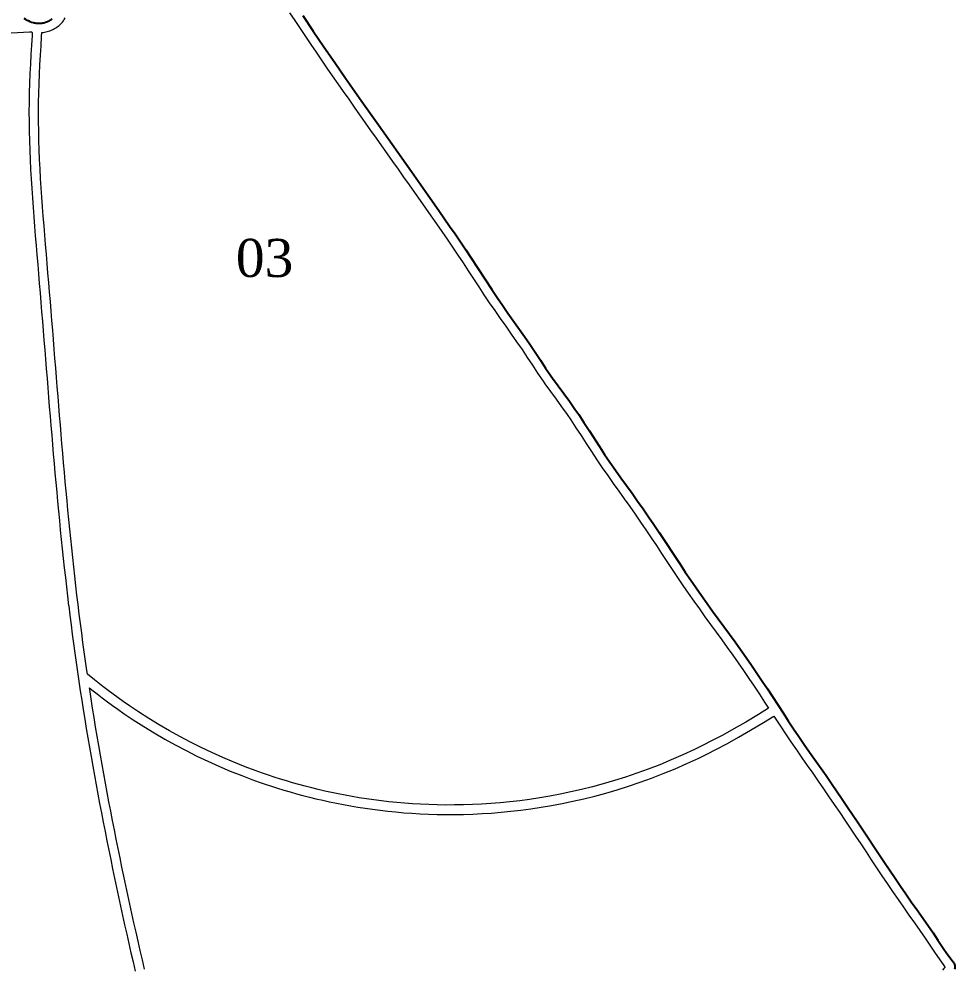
# Model space of a CAD drawing. Extents: x 709175 to 711772, y 7862468 to 7865374.
# Drawn here: x 711280.2 to 711772, y 7863905.3 to 7864404.4 of the extents above; entities that cross this region are included whole.
import ezdxf
from ezdxf.enums import TextEntityAlignment as Align

# ---------------------------------------------------------------- set-up
doc = ezdxf.new("R2010")
doc.units = 0
for name, color, linetype in [('NUMERAÇÕES', 7, 'Continuous'), ('Perimetro', 1, 'Continuous'), ('ÁREAS', 7, 'Continuous')]:
    doc.layers.add(name, color=color, linetype=linetype)
doc.layers.add('NUMERAÇÕES DOS TALHÕES', color=7, linetype='Continuous', true_color=0xffffff)
doc.layers.add('TALHÕES', color=3, linetype='Continuous', lineweight=9, true_color=0x00ff00)
doc.styles.add('AREAS', font='times.ttf')

# ---------------------------------------------------------------- blocks, each defined once
blk = doc.blocks.new('area_de_talhao')
at = {"layer": 'NUMERAÇÕES', "linetype": 'Continuous', "style": 'AREAS'}
blk.add_attdef('NRO', text='', height=20, dxfattribs=at).set_placement((0, 6.08), align=Align.CENTER)
at = {"layer": 'ÁREAS', "linetype": 'Continuous', "style": 'AREAS', "flags": 1}
for tag, height, p in [('AREAREAL', 0.001, (0, 0)), ('AREA', 20, (0, -23.92))]:
    blk.add_attdef(tag, text='', height=height, dxfattribs=at).set_placement(p, align=Align.CENTER)

msp = doc.modelspace()

# ---------------------------------------------------------------- linework, layer by layer
at = {"layer": 'Perimetro', "color": 1}
for points in [[(711282.73, 7864404.79), (711283.58, 7864404.27), (711284.02, 7864404.02), (711284.91, 7864403.56), (711285.82, 7864403.16), (711286.76, 7864402.81), (711287.72, 7864402.53), (711288.2, 7864402.42), (711288.7, 7864402.33), (711289.19, 7864402.26), (711289.69, 7864402.21), (711290.19, 7864402.18), (711290.69, 7864402.17), (711291.19, 7864402.19), (711291.69, 7864402.23), (711292.18, 7864402.3), (711292.67, 7864402.38), (711293.16, 7864402.48), (711294.13, 7864402.75), (711295.07, 7864403.09), (711295.53, 7864403.29), (711295.98, 7864403.51), (711296.42, 7864403.74), (711296.85, 7864403.99), (711297.27, 7864404.27), (711297.67, 7864404.56)], [(711429.24, 7864406.33), (711434.8, 7864398.02), (711440.42, 7864389.75), (711446.08, 7864381.51), (711451.79, 7864373.29), (711460.39, 7864361.01), (711469.04, 7864348.75), (711486.37, 7864324.27), (711495.02, 7864312.01), (711500.77, 7864303.82), (711506.47, 7864295.61), (711509.3, 7864291.49), (711512.11, 7864287.36), (711514.91, 7864283.21), (711517.68, 7864279.05), (711528.67, 7864262.34), (711531.45, 7864258.18), (711534.27, 7864254.06), (711537.13, 7864249.95), (711545.77, 7864237.69), (711548.61, 7864233.58), (711551.41, 7864229.44), (711554.16, 7864225.25), (711556.88, 7864221.06), (711559.67, 7864216.91), (711560.53, 7864215.68), (711563.45, 7864211.62), (711569.38, 7864203.57), (711572.28, 7864199.5), (711574.27, 7864196.62), (711577.03, 7864192.45), (711579.75, 7864188.26), (711585.16, 7864179.85), (711587.92, 7864175.68), (711590.73, 7864171.54), (711593.6, 7864167.45), (711596.5, 7864163.37), (711602.33, 7864155.25), (711605.23, 7864151.17), (711608.1, 7864147.08), (711610.93, 7864142.96), (711613.73, 7864138.81), (711616.5, 7864134.65), (711627.53, 7864117.97), (711630.31, 7864113.81), (711633.12, 7864109.68), (711635.96, 7864105.56), (711638.84, 7864101.48), (711641.75, 7864097.41), (711644.68, 7864093.36), (711653.5, 7864081.23), (711656.43, 7864077.18), (711659.34, 7864073.11), (711662.22, 7864069.02), (711665.06, 7864064.91), (711667.87, 7864060.77), (711670.65, 7864056.62), (711673.41, 7864052.45), (711681.65, 7864039.91), (711684.4, 7864035.74), (711687.18, 7864031.58), (711689.98, 7864027.43), (711692.8, 7864023.31), (711695.65, 7864019.2), (711704.24, 7864006.9), (711707.09, 7864002.79), (711712.75, 7863994.55), (711715.56, 7863990.41), (711721.14, 7863982.12), (711734.98, 7863961.3), (711740.55, 7863952.99), (711743.36, 7863948.86), (711746.19, 7863944.74), (711749.04, 7863940.63), (711751.91, 7863936.53), (711757.68, 7863928.37), (711760.54, 7863924.27), (711763.05, 7863920.53), (711765.78, 7863916.34), (711767.75, 7863913.45), (711771.01, 7863909.02), (711771.27, 7863908.59), (711771.52, 7863908.16), (711771.73, 7863907.7), (711771.9, 7863907.23), (711772, 7863906.74), (711772.02, 7863906.25), (711771.96, 7863905.75), (711771.83, 7863905.27)]]:
    msp.add_lwpolyline(points, dxfattribs=at)
at = {"layer": 'TALHÕES'}
for points in [[(711422.3, 7864407.73), (711425.07, 7864403.56), (711427.86, 7864399.39), (711430.66, 7864395.23), (711433.47, 7864391.07), (711436.29, 7864386.93), (711439.13, 7864382.79), (711441.97, 7864378.67), (711444.82, 7864374.55), (711447.68, 7864370.43), (711450.55, 7864366.33), (711453.43, 7864362.23), (711456.3, 7864358.13), (711459.18, 7864354.04), (711462.07, 7864349.95), (711464.96, 7864345.87), (711467.85, 7864341.78), (711470.74, 7864337.7), (711473.63, 7864333.62), (711476.52, 7864329.54), (711479.41, 7864325.46), (711482.29, 7864321.38), (711485.18, 7864317.3), (711488.06, 7864313.21), (711490.94, 7864309.13), (711493.81, 7864305.05), (711496.67, 7864300.96), (711499.52, 7864296.87), (711502.35, 7864292.77), (711505.17, 7864288.67), (711507.97, 7864284.55), (711510.76, 7864280.43), (711513.51, 7864276.29), (711516.26, 7864272.13), (711518.99, 7864267.95), (711521.74, 7864263.76), (711524.51, 7864259.57), (711527.31, 7864255.38), (711530.16, 7864251.22), (711533.04, 7864247.08), (711535.93, 7864242.98), (711538.81, 7864238.9), (711541.67, 7864234.83), (711544.49, 7864230.75), (711547.25, 7864226.66), (711549.97, 7864222.52), (711552.7, 7864218.3), (711555.55, 7864214.08), (711556.45, 7864212.79), (711559.41, 7864208.68), (711562.39, 7864204.64), (711565.33, 7864200.63), (711568.19, 7864196.63), (711570.12, 7864193.82), (711572.85, 7864189.71), (711575.55, 7864185.55), (711578.25, 7864181.34), (711580.98, 7864177.12), (711583.77, 7864172.89), (711586.62, 7864168.7), (711589.51, 7864164.56), (711592.43, 7864160.46), (711595.35, 7864156.39), (711598.26, 7864152.34), (711601.15, 7864148.29), (711603.99, 7864144.23), (711606.79, 7864140.14), (711609.57, 7864136.03), (711612.33, 7864131.89), (711615.09, 7864127.73), (711617.84, 7864123.56), (711620.59, 7864119.38), (711623.37, 7864115.2), (711626.16, 7864111.02), (711628.99, 7864106.85), (711631.86, 7864102.7), (711634.76, 7864098.58), (711637.69, 7864094.49), (711640.63, 7864090.42), (711643.57, 7864086.37), (711646.52, 7864082.33), (711649.46, 7864078.29), (711652.37, 7864074.26), (711655.26, 7864070.22), (711658.12, 7864066.16), (711660.94, 7864062.08), (711663.73, 7864057.98), (711666.49, 7864053.85), (711669.24, 7864049.69), (711671.98, 7864045.52), (711674.04, 7864042.38), (711668.76, 7864039.07), (711662.11, 7864035.07), (711655.85, 7864031.47), (711650.01, 7864028.23), (711644.1, 7864025.11), (711639.77, 7864022.91), (711635.18, 7864020.65), (711629.05, 7864017.8), (711622.95, 7864015.13), (711616.87, 7864012.63), (711610.84, 7864010.3), (711604.85, 7864008.14), (711598.91, 7864006.13), (711593.03, 7864004.28), (711587.21, 7864002.59), (711581.46, 7864001.03), (711575.78, 7863999.61), (711570.16, 7863998.33), (711564.63, 7863997.18), (711559.17, 7863996.15), (711553.79, 7863995.23), (711548.49, 7863994.43), (711543.27, 7863993.74), (711538.13, 7863993.15), (711533.08, 7863992.65), (711528.11, 7863992.25), (711523.22, 7863991.94), (711518.41, 7863991.71), (711513.68, 7863991.56), (711509.03, 7863991.49), (711504.47, 7863991.48), (711499.98, 7863991.55), (711495.56, 7863991.68), (711491.22, 7863991.87), (711486.96, 7863992.12), (711482.76, 7863992.43), (711478.64, 7863992.79), (711474.59, 7863993.2), (711470.6, 7863993.66), (711466.67, 7863994.17), (711462.81, 7863994.71), (711459.01, 7863995.3), (711455.27, 7863995.93), (711451.59, 7863996.6), (711447.96, 7863997.31), (711444.39, 7863998.05), (711440.87, 7863998.82), (711437.4, 7863999.63), (711433.97, 7864000.47), (711430.6, 7864001.34), (711427.26, 7864002.24), (711423.97, 7864003.17), (711420.72, 7864004.12), (711417.51, 7864005.11), (711414.34, 7864006.12), (711411.21, 7864007.16), (711408.11, 7864008.23), (711404.28, 7864009.6), (711398.99, 7864011.58), (711393.06, 7864013.95), (711387.23, 7864016.43), (711381.49, 7864019.01), (711375.83, 7864021.7), (711370.23, 7864024.51), (711364.7, 7864027.43), (711359.22, 7864030.47), (711353.78, 7864033.64), (711348.38, 7864036.95), (711343, 7864040.4), (711338.32, 7864043.55), (711334.98, 7864045.87), (711332.31, 7864047.78), (711329.64, 7864049.73), (711326.97, 7864051.72), (711324.3, 7864053.76), (711321.64, 7864055.85), (711319.83, 7864057.3), (711316.12, 7864060.29), (711315.85, 7864062.11), (711315.14, 7864067.05), (711314.45, 7864071.99), (711313.78, 7864076.93), (711313.12, 7864081.88), (711312.47, 7864086.83), (711311.85, 7864091.78), (711311.24, 7864096.74), (711310.65, 7864101.7), (711310.07, 7864106.66), (711309.5, 7864111.62), (711308.95, 7864116.58), (711308.41, 7864121.54), (711307.89, 7864126.51), (711307.37, 7864131.48), (711306.87, 7864136.45), (711306.38, 7864141.42), (711305.9, 7864146.39), (711305.42, 7864151.36), (711304.96, 7864156.34), (711304.5, 7864161.31), (711304.06, 7864166.29), (711303.62, 7864171.26), (711303.18, 7864176.24), (711302.75, 7864181.22), (711302.33, 7864186.2), (711301.91, 7864191.18), (711301.5, 7864196.16), (711301.09, 7864201.14), (711300.68, 7864206.12), (711300.28, 7864211.11), (711299.88, 7864216.09), (711299.48, 7864221.07), (711299.08, 7864226.06), (711298.68, 7864231.04), (711298.28, 7864236.03), (711297.88, 7864241.01), (711297.47, 7864246), (711297.07, 7864250.98), (711296.66, 7864255.97), (711296.25, 7864260.95), (711295.83, 7864265.94), (711295.41, 7864270.92), (711294.99, 7864275.9), (711294.57, 7864280.88), (711294.14, 7864285.86), (711293.73, 7864290.84), (711293.32, 7864295.82), (711292.93, 7864300.8), (711292.55, 7864305.77), (711292.19, 7864310.75), (711291.86, 7864315.73), (711291.55, 7864320.7), (711291.27, 7864325.68), (711291.03, 7864330.66), (711290.82, 7864335.63), (711290.65, 7864340.61), (711290.53, 7864345.58), (711290.46, 7864350.56), (711290.43, 7864355.53), (711290.46, 7864360.5), (711290.55, 7864365.47), (711290.7, 7864370.44), (711290.9, 7864375.41), (711291.15, 7864380.39), (711291.44, 7864385.36), (711291.75, 7864390.34), (711292.08, 7864395.32), (711292.21, 7864397.26), (711292.21, 7864397.26), (711292.91, 7864397.35), (711293.61, 7864397.47), (711294.3, 7864397.61), (711294.98, 7864397.79), (711295.65, 7864397.99), (711296.31, 7864398.21), (711296.96, 7864398.46), (711297.6, 7864398.74), (711298.24, 7864399.04), (711298.86, 7864399.38), (711299.49, 7864399.74), (711300.1, 7864400.14), (711300.7, 7864400.58), (711301.3, 7864401.06), (711301.88, 7864401.58), (711302.44, 7864402.14), (711302.99, 7864402.76), (711303.5, 7864403.44), (711303.98, 7864404.17), (711304.42, 7864404.97)], [(710905.67, 7864376.79), (711285.65, 7864397.74), (711286.15, 7864397.73), (711286.46, 7864397.68), (711286.69, 7864397.63), (711286.88, 7864397.58), (711286.91, 7864397.57), (711287.15, 7864397.45), (711287.17, 7864397.36), (711287.19, 7864397.17), (711287.18, 7864396.97), (711287.09, 7864395.67), (711287.09, 7864395.66), (711286.76, 7864390.69), (711286.76, 7864390.67), (711286.45, 7864385.7), (711286.45, 7864385.68), (711286.16, 7864380.71), (711286.16, 7864380.67), (711285.91, 7864375.71), (711285.91, 7864375.66), (711285.71, 7864370.7), (711285.7, 7864370.65), (711285.55, 7864365.68), (711285.55, 7864365.62), (711285.46, 7864360.65), (711285.46, 7864360.59), (711285.43, 7864355.62), (711285.43, 7864355.56), (711285.46, 7864350.59), (711285.46, 7864350.53), (711285.53, 7864345.56), (711285.53, 7864345.51), (711285.65, 7864340.53), (711285.65, 7864340.49), (711285.82, 7864335.51), (711285.82, 7864335.46), (711286.03, 7864330.49), (711286.03, 7864330.45), (711286.28, 7864325.47), (711286.28, 7864325.43), (711286.56, 7864320.45), (711286.56, 7864320.42), (711286.87, 7864315.45), (711286.87, 7864315.42), (711287.2, 7864310.44), (711287.2, 7864310.42), (711287.56, 7864305.44), (711287.56, 7864305.42), (711287.94, 7864300.44), (711287.94, 7864300.42), (711288.34, 7864295.44), (711288.34, 7864295.43), (711288.74, 7864290.44), (711288.75, 7864290.44), (711289.16, 7864285.45), (711289.16, 7864285.45), (711289.58, 7864280.46), (711290.01, 7864275.48), (711290.43, 7864270.5), (711290.85, 7864265.52), (711291.27, 7864260.54), (711291.68, 7864255.56), (711292.08, 7864250.58), (711292.49, 7864245.59), (711292.89, 7864240.61), (711293.29, 7864235.63), (711293.69, 7864230.64), (711294.09, 7864225.66), (711294.49, 7864220.67), (711294.89, 7864215.69), (711295.3, 7864210.71), (711295.7, 7864205.72), (711296.11, 7864200.74), (711296.52, 7864195.75), (711296.93, 7864190.77), (711297.35, 7864185.79), (711297.77, 7864180.8), (711297.77, 7864180.8), (711298.2, 7864175.82), (711298.2, 7864175.81), (711298.63, 7864170.84), (711298.63, 7864170.83), (711299.08, 7864165.85), (711299.08, 7864165.85), (711299.52, 7864160.87), (711299.52, 7864160.86), (711299.98, 7864155.89), (711299.98, 7864155.88), (711300.44, 7864150.91), (711300.44, 7864150.9), (711300.92, 7864145.93), (711300.92, 7864145.92), (711301.4, 7864140.94), (711301.4, 7864140.93), (711301.89, 7864135.96), (711301.89, 7864135.95), (711302.4, 7864130.99), (711302.4, 7864130.97), (711302.91, 7864126.01), (711302.91, 7864125.99), (711303.44, 7864121.03), (711303.44, 7864121.02), (711303.98, 7864116.05), (711303.98, 7864116.04), (711304.53, 7864111.08), (711304.53, 7864111.06), (711305.1, 7864106.1), (711305.1, 7864106.09), (711305.68, 7864101.13), (711305.68, 7864101.12), (711306.27, 7864096.16), (711306.28, 7864096.14), (711306.88, 7864091.19), (711306.89, 7864091.17), (711307.51, 7864086.22), (711307.51, 7864086.21), (711308.16, 7864081.26), (711308.16, 7864081.24), (711308.82, 7864076.29), (711308.82, 7864076.27), (711309.49, 7864071.33), (711309.5, 7864071.31), (711310.19, 7864066.37), (711310.19, 7864066.35), (711310.9, 7864061.41), (711310.91, 7864061.39), (711311.63, 7864056.46), (711311.63, 7864056.44), (711312.38, 7864051.5), (711312.38, 7864051.49), (711313.14, 7864046.55), (711313.14, 7864046.54), (711313.92, 7864041.6), (711313.92, 7864041.59), (711314.71, 7864036.66), (711314.71, 7864036.64), (711315.52, 7864031.72), (711315.52, 7864031.7), (711316.34, 7864026.78), (711316.35, 7864026.76), (711317.18, 7864021.84), (711317.18, 7864021.83), (711318.04, 7864016.91), (711318.04, 7864016.89), (711318.91, 7864011.97), (711318.91, 7864011.96), (711319.79, 7864007.05), (711319.79, 7864007.03), (711320.69, 7864002.12), (711320.69, 7864002.11), (711321.6, 7863997.2), (711321.6, 7863997.18), (711322.52, 7863992.27), (711322.52, 7863992.26), (711323.46, 7863987.36), (711323.46, 7863987.34), (711324.41, 7863982.44), (711324.42, 7863982.43), (711325.38, 7863977.53), (711325.38, 7863977.51), (711326.36, 7863972.62), (711326.36, 7863972.6), (711327.35, 7863967.71), (711327.35, 7863967.7), (711328.35, 7863962.8), (711328.35, 7863962.79), (711329.36, 7863957.9), (711329.37, 7863957.89), (711330.39, 7863953), (711330.39, 7863952.99), (711331.43, 7863948.1), (711331.43, 7863948.09), (711332.48, 7863943.21), (711332.48, 7863943.2), (711333.54, 7863938.32), (711333.55, 7863938.31), (711334.62, 7863933.43), (711334.62, 7863933.42), (711335.7, 7863928.54), (711335.7, 7863928.53), (711336.79, 7863923.66), (711336.8, 7863923.65), (711337.9, 7863918.77), (711337.9, 7863918.76), (711339.02, 7863913.89), (711339.02, 7863913.88), (711340.14, 7863909.02), (711340.14, 7863909.01), (711341.28, 7863904.14)], [(711346.15, 7863905.27), (711345.01, 7863910.13), (711343.89, 7863915), (711342.78, 7863919.87), (711341.68, 7863924.74), (711340.58, 7863929.61), (711339.5, 7863934.49), (711338.43, 7863939.37), (711337.37, 7863944.25), (711336.32, 7863949.13), (711335.29, 7863954.02), (711334.26, 7863958.9), (711333.25, 7863963.79), (711332.25, 7863968.69), (711331.26, 7863973.58), (711330.29, 7863978.48), (711329.32, 7863983.38), (711328.37, 7863988.28), (711327.44, 7863993.18), (711326.52, 7863998.09), (711325.61, 7864003), (711324.71, 7864007.91), (711323.83, 7864012.83), (711322.97, 7864017.74), (711322.11, 7864022.66), (711321.28, 7864027.59), (711320.46, 7864032.51), (711319.65, 7864037.44), (711318.86, 7864042.37), (711318.08, 7864047.3), (711317.32, 7864052.23), (711317.21, 7864052.99), (711318.53, 7864051.93), (711321.24, 7864049.81), (711323.96, 7864047.73), (711326.67, 7864045.7), (711329.38, 7864043.72), (711332.1, 7864041.79), (711335.49, 7864039.43), (711340.25, 7864036.22), (711345.72, 7864032.71), (711351.22, 7864029.35), (711356.75, 7864026.13), (711362.32, 7864023.03), (711367.95, 7864020.06), (711373.63, 7864017.21), (711379.39, 7864014.47), (711385.23, 7864011.85), (711391.16, 7864009.33), (711397.19, 7864006.92), (711402.56, 7864004.9), (711406.45, 7864003.51), (711409.61, 7864002.43), (711412.79, 7864001.37), (711416.02, 7864000.34), (711419.28, 7863999.34), (711422.59, 7863998.36), (711425.93, 7863997.42), (711429.32, 7863996.5), (711432.75, 7863995.62), (711436.24, 7863994.76), (711439.77, 7863993.94), (711443.35, 7863993.16), (711446.98, 7863992.4), (711450.67, 7863991.69), (711454.41, 7863991.01), (711458.22, 7863990.37), (711462.08, 7863989.77), (711466, 7863989.21), (711469.99, 7863988.7), (711474.05, 7863988.23), (711478.17, 7863987.81), (711482.36, 7863987.45), (711486.63, 7863987.14), (711490.97, 7863986.88), (711495.38, 7863986.68), (711499.87, 7863986.55), (711504.43, 7863986.48), (711509.08, 7863986.49), (711513.8, 7863986.56), (711518.61, 7863986.71), (711523.5, 7863986.95), (711528.47, 7863987.26), (711533.52, 7863987.67), (711538.66, 7863988.18), (711543.88, 7863988.78), (711549.19, 7863989.48), (711554.58, 7863990.3), (711560.05, 7863991.23), (711565.6, 7863992.27), (711571.23, 7863993.45), (711576.94, 7863994.75), (711582.72, 7863996.19), (711588.57, 7863997.77), (711594.48, 7863999.5), (711600.46, 7864001.38), (711606.5, 7864003.42), (711612.59, 7864005.62), (711618.72, 7864007.99), (711624.9, 7864010.52), (711631.11, 7864013.24), (711637.34, 7864016.14), (711642.01, 7864018.44), (711646.4, 7864020.67), (711652.39, 7864023.84), (711658.31, 7864027.11), (711664.64, 7864030.76), (711671.37, 7864034.81), (711676.79, 7864038.2), (711676.79, 7864038.2), (711677.47, 7864037.16), (711680.24, 7864032.97), (711683.02, 7864028.79), (711685.84, 7864024.62), (711688.69, 7864020.47), (711691.55, 7864016.35), (711694.41, 7864012.24), (711697.28, 7864008.14), (711700.13, 7864004.05), (711702.97, 7863999.95), (711705.8, 7863995.84), (711708.61, 7863991.73), (711711.42, 7863987.61), (711714.21, 7863983.48), (711716.98, 7863979.34), (711719.75, 7863975.19), (711722.51, 7863971.02), (711725.27, 7863966.86), (711728.04, 7863962.69), (711730.82, 7863958.52), (711733.61, 7863954.35), (711736.41, 7863950.19), (711739.24, 7863946.04), (711742.08, 7863941.9), (711744.94, 7863937.77), (711747.82, 7863933.66), (711750.71, 7863929.56), (711753.59, 7863925.49), (711756.42, 7863921.44), (711758.88, 7863917.77), (711761.62, 7863913.57), (711763.64, 7863910.6), (711763.99, 7863910.11), (711765.82, 7863907.62), (711766.12, 7863907.24), (711766.76, 7863906.35), (711766.6, 7863906.13), (711766.37, 7863905.84), (711766.12, 7863905.53), (711765.49, 7863904.78)]]:
    msp.add_lwpolyline(points, dxfattribs=at)

# ---------------------------------------------------------------- block references
at = {"layer": 'NUMERAÇÕES DOS TALHÕES'}
ref = msp.add_blockref('area_de_talhao', (711409.23, 7864262.82), dxfattribs=at)
ref.add_attrib('NRO', '03', dxfattribs={"layer": 'NUMERAÇÕES', "height": 20, "style": 'AREAS'}).set_placement((711409.23, 7864268.9), align=Align.CENTER)

doc.saveas('drawing.dxf')
